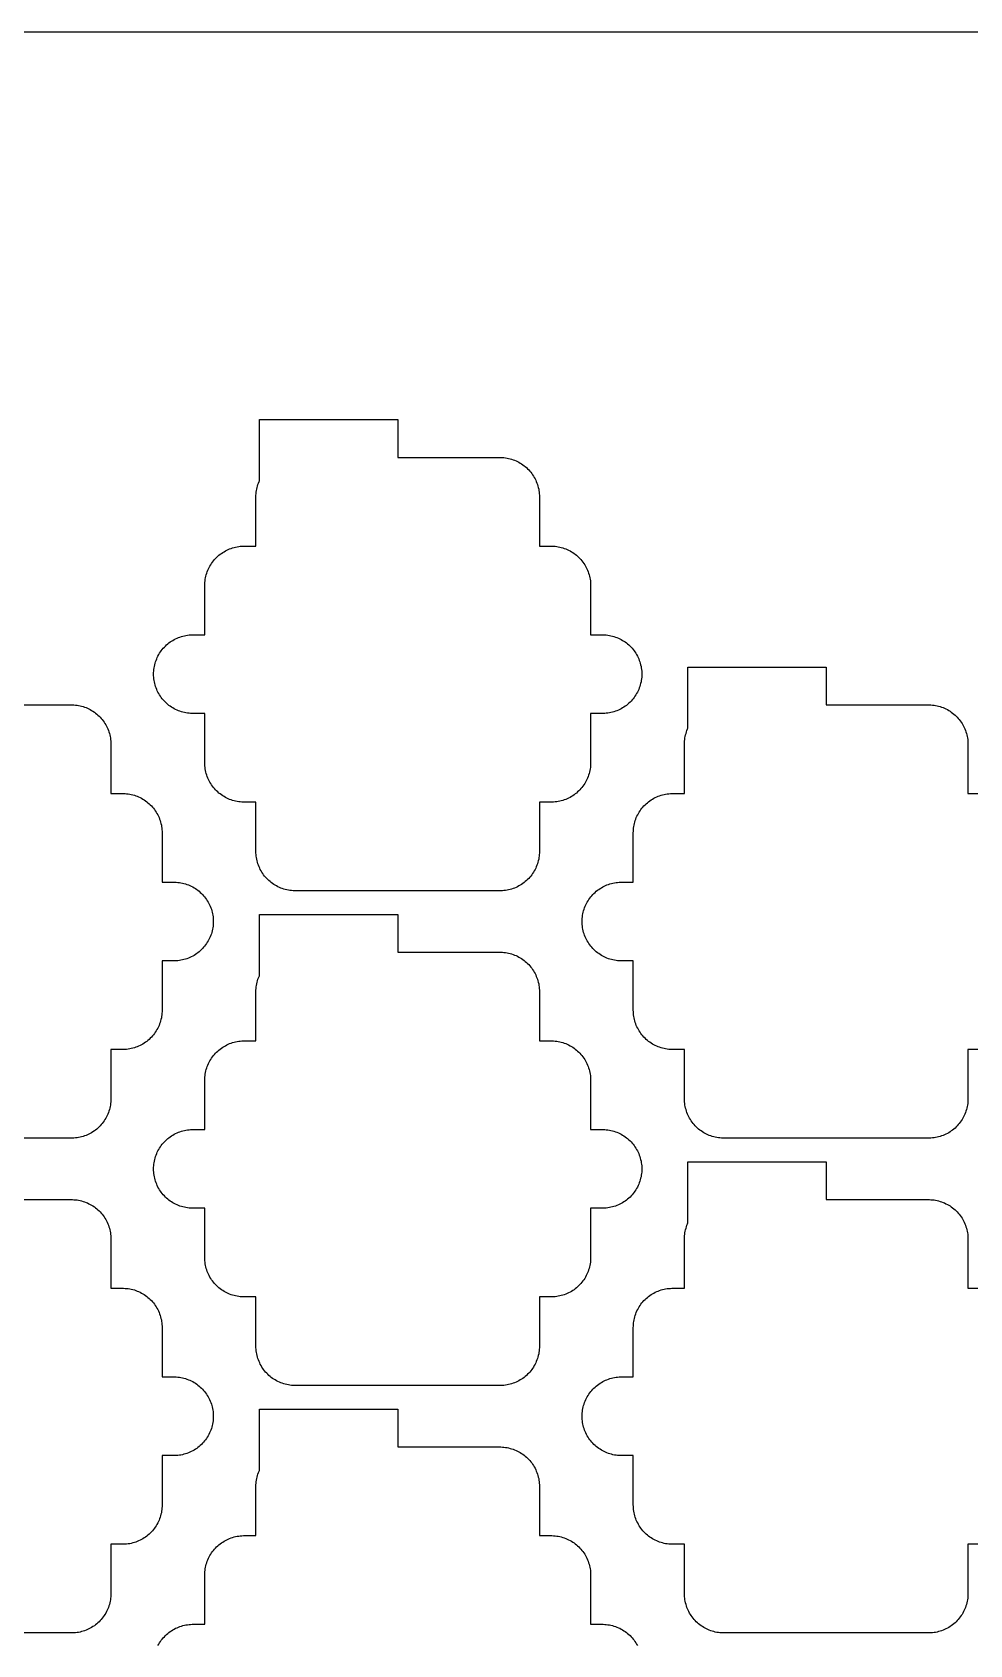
# Model space of a CAD drawing. Extents: x -49 to 54, y -38 to 38.
# Drawn here: x 14.41 to 26.31, y 17.52 to 38 of the extents above; entities that cross this region are included whole.
import ezdxf

# ---------------------------------------------------------------- set-up
doc = ezdxf.new("R2010")
doc.units = 0
doc.layers.add('CONDUCTIVE_LAYER_BACK_LAYER', color=2, linetype='CONTINUOUS')
doc.layers.add('OUTLINE', color=7, linetype='CONTINUOUS')

msp = doc.modelspace()

# ---------------------------------------------------------------- linework, layer by layer
at = {"layer": 'CONDUCTIVE_LAYER_BACK_LAYER'}
for points in [[(20.847, 27.596), (20.846, 27.576), (20.845, 27.556), (20.843, 27.536), (20.84, 27.517), (20.837, 27.497), (20.832, 27.478), (20.827, 27.459), (20.821, 27.44), (20.815, 27.421), (20.807, 27.402), (20.799, 27.384), (20.791, 27.366), (20.781, 27.349), (20.771, 27.332), (20.76, 27.315), (20.749, 27.299), (20.737, 27.283), (20.724, 27.268), (20.71, 27.253), (20.697, 27.239), (20.682, 27.225), (20.667, 27.212), (20.652, 27.2), (20.636, 27.188), (20.619, 27.177), (20.602, 27.166), (20.585, 27.157), (20.567, 27.147), (20.549, 27.139), (20.531, 27.131), (20.512, 27.124), (20.493, 27.118), (20.474, 27.113), (20.455, 27.108), (20.436, 27.104), (20.416, 27.101), (20.396, 27.098), (20.376, 27.097), (20.356, 27.096), (17.737, 27.096), (17.717, 27.097), (17.697, 27.098), (17.677, 27.101), (17.658, 27.104), (17.638, 27.108), (17.619, 27.113), (17.6, 27.118), (17.581, 27.124), (17.562, 27.131), (17.544, 27.139), (17.526, 27.147), (17.508, 27.157), (17.491, 27.166), (17.474, 27.177), (17.457, 27.188), (17.441, 27.2), (17.426, 27.212), (17.411, 27.225), (17.396, 27.239), (17.383, 27.253), (17.369, 27.268), (17.356, 27.283), (17.344, 27.299), (17.333, 27.315), (17.322, 27.332), (17.312, 27.349), (17.302, 27.366), (17.294, 27.384), (17.286, 27.402), (17.278, 27.421), (17.272, 27.44), (17.266, 27.459), (17.261, 27.478), (17.256, 27.497), (17.253, 27.517), (17.25, 27.536), (17.248, 27.556), (17.247, 27.576), (17.247, 27.596), (17.247, 28.222), (17.087, 28.222), (17.067, 28.223), (17.047, 28.224), (17.027, 28.227), (17.008, 28.23), (16.988, 28.234), (16.969, 28.238), (16.95, 28.244), (16.931, 28.25), (16.912, 28.257), (16.894, 28.265), (16.876, 28.273), (16.858, 28.282), (16.841, 28.292), (16.824, 28.303), (16.807, 28.314), (16.791, 28.326), (16.776, 28.338), (16.761, 28.351), (16.746, 28.365), (16.733, 28.379), (16.719, 28.394), (16.706, 28.409), (16.694, 28.425), (16.683, 28.441), (16.672, 28.458), (16.662, 28.475), (16.652, 28.492), (16.644, 28.51), (16.636, 28.528), (16.628, 28.547), (16.622, 28.565), (16.616, 28.584), (16.611, 28.604), (16.606, 28.623), (16.603, 28.643), (16.6, 28.662), (16.598, 28.682), (16.597, 28.702), (16.597, 28.722), (16.597, 29.348), (16.437, 29.348), (16.417, 29.349), (16.397, 29.35), (16.377, 29.352), (16.358, 29.356), (16.338, 29.36), (16.319, 29.364), (16.3, 29.37), (16.281, 29.376), (16.262, 29.383), (16.244, 29.391), (16.226, 29.399), (16.208, 29.408), (16.191, 29.418), (16.174, 29.429), (16.157, 29.44), (16.141, 29.451), (16.126, 29.464), (16.111, 29.477), (16.096, 29.491), (16.083, 29.505), (16.069, 29.52), (16.056, 29.535), (16.044, 29.551), (16.033, 29.567), (16.022, 29.583), (16.012, 29.601), (16.002, 29.618), (15.994, 29.636), (15.986, 29.654), (15.978, 29.672), (15.972, 29.691), (15.966, 29.71), (15.961, 29.729), (15.956, 29.749), (15.953, 29.768), (15.95, 29.788), (15.948, 29.808), (15.947, 29.828), (15.947, 29.848), (15.947, 29.868), (15.948, 29.887), (15.95, 29.907), (15.953, 29.927), (15.956, 29.946), (15.961, 29.966), (15.966, 29.985), (15.972, 30.004), (15.978, 30.023), (15.986, 30.041), (15.994, 30.059), (16.002, 30.077), (16.012, 30.095), (16.022, 30.112), (16.033, 30.129), (16.044, 30.145), (16.056, 30.161), (16.069, 30.176), (16.083, 30.191), (16.096, 30.205), (16.111, 30.218), (16.126, 30.231), (16.141, 30.244), (16.157, 30.256), (16.174, 30.267), (16.191, 30.277), (16.208, 30.287), (16.226, 30.296), (16.244, 30.305), (16.262, 30.312), (16.281, 30.319), (16.3, 30.326), (16.319, 30.331), (16.338, 30.336), (16.358, 30.34), (16.377, 30.343), (16.397, 30.345), (16.417, 30.347), (16.437, 30.348), (16.597, 30.348), (16.597, 30.973), (16.597, 30.993), (16.598, 31.013), (16.6, 31.033), (16.603, 31.053), (16.606, 31.072), (16.611, 31.092), (16.616, 31.111), (16.622, 31.13), (16.628, 31.149), (16.636, 31.167), (16.644, 31.185), (16.652, 31.203), (16.662, 31.221), (16.672, 31.238), (16.683, 31.254), (16.694, 31.271), (16.706, 31.286), (16.719, 31.302), (16.733, 31.316), (16.746, 31.331), (16.761, 31.344), (16.776, 31.357), (16.791, 31.37), (16.807, 31.381), (16.824, 31.393), (16.841, 31.403), (16.858, 31.413), (16.876, 31.422), (16.894, 31.431), (16.912, 31.438), (16.931, 31.445), (16.95, 31.451), (16.969, 31.457), (16.988, 31.462), (17.008, 31.466), (17.027, 31.469), (17.047, 31.471), (17.067, 31.473), (17.087, 31.473), (17.247, 31.473), (17.247, 32.099), (17.247, 32.119), (17.248, 32.139), (17.25, 32.159), (17.253, 32.179), (17.256, 32.198), (17.261, 32.217), (17.266, 32.237), (17.272, 32.256), (17.278, 32.274), (17.286, 32.293), (17.29, 32.302), (17.29, 33.08), (19.047, 33.08), (19.047, 32.599), (20.356, 32.599), (20.376, 32.598), (20.396, 32.597), (20.416, 32.594), (20.436, 32.591), (20.455, 32.587), (20.474, 32.583), (20.493, 32.577), (20.512, 32.571), (20.531, 32.564), (20.549, 32.556), (20.567, 32.548), (20.585, 32.539), (20.602, 32.529), (20.619, 32.518), (20.636, 32.507), (20.652, 32.495), (20.667, 32.483), (20.682, 32.47), (20.697, 32.456), (20.71, 32.442), (20.724, 32.427), (20.737, 32.412), (20.749, 32.396), (20.76, 32.38), (20.771, 32.364), (20.781, 32.346), (20.791, 32.329), (20.799, 32.311), (20.807, 32.293), (20.815, 32.274), (20.821, 32.256), (20.827, 32.237), (20.832, 32.217), (20.837, 32.198), (20.84, 32.179), (20.843, 32.159), (20.845, 32.139), (20.846, 32.119), (20.847, 32.099), (20.847, 31.473), (21.006, 31.473), (21.026, 31.473), (21.046, 31.471), (21.066, 31.469), (21.086, 31.466), (21.105, 31.462), (21.124, 31.457), (21.143, 31.451), (21.162, 31.445), (21.181, 31.438), (21.199, 31.431), (21.217, 31.422), (21.235, 31.413), (21.252, 31.403), (21.269, 31.393), (21.286, 31.381), (21.302, 31.37), (21.317, 31.357), (21.332, 31.344), (21.347, 31.331), (21.36, 31.316), (21.374, 31.302), (21.387, 31.286), (21.399, 31.271), (21.41, 31.254), (21.421, 31.238), (21.431, 31.221), (21.441, 31.203), (21.449, 31.185), (21.457, 31.167), (21.465, 31.149), (21.471, 31.13), (21.477, 31.111), (21.482, 31.092), (21.487, 31.072), (21.49, 31.053), (21.493, 31.033), (21.495, 31.013), (21.496, 30.993), (21.497, 30.973), (21.497, 30.348), (21.656, 30.348), (21.676, 30.347), (21.696, 30.345), (21.716, 30.343), (21.736, 30.34), (21.755, 30.336), (21.774, 30.331), (21.793, 30.326), (21.812, 30.319), (21.831, 30.312), (21.849, 30.305), (21.867, 30.296), (21.885, 30.287), (21.902, 30.277), (21.919, 30.267), (21.936, 30.256), (21.952, 30.244), (21.967, 30.231), (21.982, 30.218), (21.997, 30.205), (22.01, 30.191), (22.024, 30.176), (22.037, 30.161), (22.049, 30.145), (22.06, 30.129), (22.071, 30.112), (22.081, 30.095), (22.091, 30.077), (22.099, 30.059), (22.107, 30.041), (22.115, 30.023), (22.121, 30.004), (22.127, 29.985), (22.132, 29.966), (22.137, 29.946), (22.14, 29.927), (22.143, 29.907), (22.145, 29.887), (22.146, 29.868), (22.147, 29.848), (22.146, 29.828), (22.145, 29.808), (22.143, 29.788), (22.14, 29.768), (22.137, 29.749), (22.132, 29.729), (22.127, 29.71), (22.121, 29.691), (22.115, 29.672), (22.107, 29.654), (22.099, 29.636), (22.091, 29.618), (22.081, 29.601), (22.071, 29.583), (22.06, 29.567), (22.049, 29.551), (22.037, 29.535), (22.024, 29.52), (22.01, 29.505), (21.997, 29.491), (21.982, 29.477), (21.967, 29.464), (21.952, 29.451), (21.936, 29.44), (21.919, 29.429), (21.902, 29.418), (21.885, 29.408), (21.867, 29.399), (21.849, 29.391), (21.831, 29.383), (21.812, 29.376), (21.793, 29.37), (21.774, 29.364), (21.755, 29.36), (21.736, 29.356), (21.716, 29.352), (21.696, 29.35), (21.676, 29.349), (21.656, 29.348), (21.497, 29.348), (21.497, 28.722), (21.496, 28.702), (21.495, 28.682), (21.493, 28.662), (21.49, 28.643), (21.487, 28.623), (21.482, 28.604), (21.477, 28.584), (21.471, 28.565), (21.465, 28.547), (21.457, 28.528), (21.449, 28.51), (21.441, 28.492), (21.431, 28.475), (21.421, 28.458), (21.41, 28.441), (21.399, 28.425), (21.387, 28.409), (21.374, 28.394), (21.36, 28.379), (21.347, 28.365), (21.332, 28.351), (21.317, 28.338), (21.302, 28.326), (21.286, 28.314), (21.269, 28.303), (21.252, 28.292), (21.235, 28.282), (21.217, 28.273), (21.199, 28.265), (21.181, 28.257), (21.162, 28.25), (21.143, 28.244), (21.124, 28.238), (21.105, 28.234), (21.086, 28.23), (21.066, 28.227), (21.046, 28.224), (21.026, 28.223), (21.006, 28.222), (20.847, 28.222)], [(20.847, 21.312), (20.846, 21.292), (20.845, 21.273), (20.843, 21.253), (20.84, 21.233), (20.837, 21.214), (20.832, 21.194), (20.827, 21.175), (20.821, 21.156), (20.815, 21.137), (20.807, 21.119), (20.799, 21.1), (20.791, 21.083), (20.781, 21.065), (20.771, 21.048), (20.76, 21.031), (20.749, 21.015), (20.737, 20.999), (20.724, 20.984), (20.71, 20.969), (20.697, 20.955), (20.682, 20.942), (20.667, 20.929), (20.652, 20.916), (20.636, 20.904), (20.619, 20.893), (20.602, 20.883), (20.585, 20.873), (20.567, 20.864), (20.549, 20.855), (20.531, 20.848), (20.512, 20.841), (20.493, 20.834), (20.474, 20.829), (20.455, 20.824), (20.436, 20.82), (20.416, 20.817), (20.396, 20.815), (20.376, 20.813), (20.356, 20.812), (17.737, 20.812), (17.717, 20.813), (17.697, 20.815), (17.677, 20.817), (17.658, 20.82), (17.638, 20.824), (17.619, 20.829), (17.6, 20.834), (17.581, 20.841), (17.562, 20.848), (17.544, 20.855), (17.526, 20.864), (17.508, 20.873), (17.491, 20.883), (17.474, 20.893), (17.457, 20.904), (17.441, 20.916), (17.426, 20.929), (17.411, 20.942), (17.396, 20.955), (17.383, 20.969), (17.369, 20.984), (17.356, 20.999), (17.344, 21.015), (17.333, 21.031), (17.322, 21.048), (17.312, 21.065), (17.302, 21.083), (17.294, 21.1), (17.286, 21.119), (17.278, 21.137), (17.272, 21.156), (17.266, 21.175), (17.261, 21.194), (17.256, 21.214), (17.253, 21.233), (17.25, 21.253), (17.248, 21.273), (17.247, 21.292), (17.247, 21.312), (17.247, 21.938), (17.087, 21.938), (17.067, 21.939), (17.047, 21.941), (17.027, 21.943), (17.008, 21.946), (16.988, 21.95), (16.969, 21.955), (16.95, 21.96), (16.931, 21.966), (16.912, 21.973), (16.894, 21.981), (16.876, 21.989), (16.858, 21.999), (16.841, 22.008), (16.824, 22.019), (16.807, 22.03), (16.791, 22.042), (16.776, 22.054), (16.761, 22.067), (16.746, 22.081), (16.733, 22.095), (16.719, 22.11), (16.706, 22.125), (16.694, 22.141), (16.683, 22.157), (16.672, 22.174), (16.662, 22.191), (16.652, 22.208), (16.644, 22.226), (16.636, 22.244), (16.628, 22.263), (16.622, 22.282), (16.616, 22.301), (16.611, 22.32), (16.606, 22.339), (16.603, 22.359), (16.6, 22.379), (16.598, 22.398), (16.597, 22.418), (16.597, 22.438), (16.597, 23.064), (16.437, 23.064), (16.417, 23.065), (16.397, 23.066), (16.377, 23.069), (16.358, 23.072), (16.338, 23.076), (16.319, 23.081), (16.3, 23.086), (16.281, 23.092), (16.262, 23.099), (16.244, 23.107), (16.226, 23.115), (16.208, 23.124), (16.191, 23.134), (16.174, 23.145), (16.157, 23.156), (16.141, 23.168), (16.126, 23.18), (16.111, 23.193), (16.096, 23.207), (16.083, 23.221), (16.069, 23.236), (16.056, 23.251), (16.044, 23.267), (16.033, 23.283), (16.022, 23.3), (16.012, 23.317), (16.002, 23.334), (15.994, 23.352), (15.986, 23.37), (15.978, 23.389), (15.972, 23.408), (15.966, 23.427), (15.961, 23.446), (15.956, 23.465), (15.953, 23.485), (15.95, 23.504), (15.948, 23.524), (15.947, 23.544), (15.947, 23.564), (15.947, 23.584), (15.948, 23.604), (15.95, 23.623), (15.953, 23.643), (15.956, 23.663), (15.961, 23.682), (15.966, 23.701), (15.972, 23.72), (15.978, 23.739), (15.986, 23.758), (15.994, 23.776), (16.002, 23.794), (16.012, 23.811), (16.022, 23.828), (16.033, 23.845), (16.044, 23.861), (16.056, 23.877), (16.069, 23.892), (16.083, 23.907), (16.096, 23.921), (16.111, 23.935), (16.126, 23.948), (16.141, 23.96), (16.157, 23.972), (16.174, 23.983), (16.191, 23.994), (16.208, 24.003), (16.226, 24.013), (16.244, 24.021), (16.262, 24.029), (16.281, 24.036), (16.3, 24.042), (16.319, 24.047), (16.338, 24.052), (16.358, 24.056), (16.377, 24.059), (16.397, 24.061), (16.417, 24.063), (16.437, 24.064), (16.597, 24.064), (16.597, 24.69), (16.597, 24.71), (16.598, 24.729), (16.6, 24.749), (16.603, 24.769), (16.606, 24.789), (16.611, 24.808), (16.616, 24.827), (16.622, 24.846), (16.628, 24.865), (16.636, 24.883), (16.644, 24.902), (16.652, 24.919), (16.662, 24.937), (16.672, 24.954), (16.683, 24.971), (16.694, 24.987), (16.706, 25.003), (16.719, 25.018), (16.733, 25.033), (16.746, 25.047), (16.761, 25.06), (16.776, 25.074), (16.791, 25.086), (16.807, 25.098), (16.824, 25.109), (16.841, 25.119), (16.858, 25.129), (16.876, 25.138), (16.894, 25.147), (16.912, 25.155), (16.931, 25.161), (16.95, 25.168), (16.969, 25.173), (16.988, 25.178), (17.008, 25.182), (17.027, 25.185), (17.047, 25.187), (17.067, 25.189), (17.087, 25.19), (17.247, 25.19), (17.247, 25.816), (17.247, 25.835), (17.248, 25.855), (17.25, 25.875), (17.253, 25.895), (17.256, 25.914), (17.261, 25.934), (17.266, 25.953), (17.272, 25.972), (17.278, 25.991), (17.286, 26.009), (17.29, 26.018), (17.29, 26.796), (19.047, 26.796), (19.047, 26.316), (20.356, 26.316), (20.376, 26.315), (20.396, 26.313), (20.416, 26.311), (20.436, 26.308), (20.455, 26.304), (20.474, 26.299), (20.493, 26.294), (20.512, 26.287), (20.531, 26.28), (20.549, 26.273), (20.567, 26.264), (20.585, 26.255), (20.602, 26.245), (20.619, 26.235), (20.636, 26.224), (20.652, 26.212), (20.667, 26.199), (20.682, 26.186), (20.697, 26.173), (20.71, 26.158), (20.724, 26.144), (20.737, 26.128), (20.749, 26.113), (20.76, 26.096), (20.771, 26.08), (20.781, 26.063), (20.791, 26.045), (20.799, 26.027), (20.807, 26.009), (20.815, 25.991), (20.821, 25.972), (20.827, 25.953), (20.832, 25.934), (20.837, 25.914), (20.84, 25.895), (20.843, 25.875), (20.845, 25.855), (20.846, 25.835), (20.847, 25.816), (20.847, 25.19), (21.006, 25.19), (21.026, 25.189), (21.046, 25.187), (21.066, 25.185), (21.086, 25.182), (21.105, 25.178), (21.124, 25.173), (21.143, 25.168), (21.162, 25.161), (21.181, 25.155), (21.199, 25.147), (21.217, 25.138), (21.235, 25.129), (21.252, 25.119), (21.269, 25.109), (21.286, 25.098), (21.302, 25.086), (21.317, 25.074), (21.332, 25.06), (21.347, 25.047), (21.36, 25.033), (21.374, 25.018), (21.387, 25.003), (21.399, 24.987), (21.41, 24.971), (21.421, 24.954), (21.431, 24.937), (21.441, 24.919), (21.449, 24.902), (21.457, 24.883), (21.465, 24.865), (21.471, 24.846), (21.477, 24.827), (21.482, 24.808), (21.487, 24.789), (21.49, 24.769), (21.493, 24.749), (21.495, 24.729), (21.496, 24.71), (21.497, 24.69), (21.497, 24.064), (21.656, 24.064), (21.676, 24.063), (21.696, 24.061), (21.716, 24.059), (21.736, 24.056), (21.755, 24.052), (21.774, 24.047), (21.793, 24.042), (21.812, 24.036), (21.831, 24.029), (21.849, 24.021), (21.867, 24.013), (21.885, 24.003), (21.902, 23.994), (21.919, 23.983), (21.936, 23.972), (21.952, 23.96), (21.967, 23.948), (21.982, 23.935), (21.997, 23.921), (22.01, 23.907), (22.024, 23.892), (22.037, 23.877), (22.049, 23.861), (22.06, 23.845), (22.071, 23.828), (22.081, 23.811), (22.091, 23.794), (22.099, 23.776), (22.107, 23.758), (22.115, 23.739), (22.121, 23.72), (22.127, 23.701), (22.132, 23.682), (22.137, 23.663), (22.14, 23.643), (22.143, 23.623), (22.145, 23.604), (22.146, 23.584), (22.147, 23.564), (22.146, 23.544), (22.145, 23.524), (22.143, 23.504), (22.14, 23.485), (22.137, 23.465), (22.132, 23.446), (22.127, 23.427), (22.121, 23.408), (22.115, 23.389), (22.107, 23.37), (22.099, 23.352), (22.091, 23.334), (22.081, 23.317), (22.071, 23.3), (22.06, 23.283), (22.049, 23.267), (22.037, 23.251), (22.024, 23.236), (22.01, 23.221), (21.997, 23.207), (21.982, 23.193), (21.967, 23.18), (21.952, 23.168), (21.936, 23.156), (21.919, 23.145), (21.902, 23.134), (21.885, 23.124), (21.867, 23.115), (21.849, 23.107), (21.831, 23.099), (21.812, 23.092), (21.793, 23.086), (21.774, 23.081), (21.755, 23.076), (21.736, 23.072), (21.716, 23.069), (21.696, 23.066), (21.676, 23.065), (21.656, 23.064), (21.497, 23.064), (21.497, 22.438), (21.496, 22.418), (21.495, 22.398), (21.493, 22.379), (21.49, 22.359), (21.487, 22.339), (21.482, 22.32), (21.477, 22.301), (21.471, 22.282), (21.465, 22.263), (21.457, 22.244), (21.449, 22.226), (21.441, 22.208), (21.431, 22.191), (21.421, 22.174), (21.41, 22.157), (21.399, 22.141), (21.387, 22.125), (21.374, 22.11), (21.36, 22.095), (21.347, 22.081), (21.332, 22.067), (21.317, 22.054), (21.302, 22.042), (21.286, 22.03), (21.269, 22.019), (21.252, 22.008), (21.235, 21.999), (21.217, 21.989), (21.199, 21.981), (21.181, 21.973), (21.162, 21.966), (21.143, 21.96), (21.124, 21.955), (21.105, 21.95), (21.086, 21.946), (21.066, 21.943), (21.046, 21.941), (21.026, 21.939), (21.006, 21.938), (20.847, 21.938)]]:
    msp.add_lwpolyline(points, close=True, dxfattribs=at)
for points in [[(26.448, 25.08), (26.288, 25.08), (26.288, 24.454), (26.288, 24.434), (26.287, 24.414), (26.285, 24.395), (26.282, 24.375), (26.279, 24.355), (26.274, 24.336), (26.269, 24.317), (26.263, 24.298), (26.257, 24.279), (26.249, 24.26), (26.241, 24.242), (26.233, 24.224), (26.223, 24.207), (26.213, 24.19), (26.202, 24.173), (26.191, 24.157), (26.178, 24.141), (26.166, 24.126), (26.152, 24.111), (26.138, 24.097), (26.124, 24.083), (26.109, 24.07), (26.093, 24.058), (26.077, 24.046), (26.061, 24.035), (26.044, 24.024), (26.027, 24.015), (26.009, 24.006), (25.991, 23.997), (25.973, 23.989), (25.954, 23.982), (25.935, 23.976), (25.916, 23.971), (25.897, 23.966), (25.877, 23.962), (25.858, 23.959), (25.838, 23.957), (25.818, 23.955), (25.798, 23.954), (23.178, 23.954), (23.159, 23.955), (23.139, 23.957), (23.119, 23.959), (23.099, 23.962), (23.08, 23.966), (23.061, 23.971), (23.041, 23.976), (23.023, 23.982), (23.004, 23.989), (22.986, 23.997), (22.968, 24.006), (22.95, 24.015), (22.933, 24.024), (22.916, 24.035), (22.899, 24.046), (22.883, 24.058), (22.868, 24.07), (22.853, 24.083), (22.838, 24.097), (22.824, 24.111), (22.811, 24.126), (22.798, 24.141), (22.786, 24.157), (22.775, 24.173), (22.764, 24.19), (22.754, 24.207), (22.744, 24.224), (22.735, 24.242), (22.727, 24.26), (22.72, 24.279), (22.713, 24.298), (22.708, 24.317), (22.703, 24.336), (22.698, 24.355), (22.695, 24.375), (22.692, 24.395), (22.69, 24.414), (22.689, 24.434), (22.688, 24.454), (22.688, 25.08), (22.528, 25.08), (22.509, 25.081), (22.489, 25.082), (22.469, 25.085), (22.449, 25.088), (22.43, 25.092), (22.411, 25.097), (22.391, 25.102), (22.373, 25.108), (22.354, 25.115), (22.336, 25.123), (22.318, 25.131), (22.3, 25.14), (22.283, 25.15), (22.266, 25.161), (22.249, 25.172), (22.233, 25.184), (22.218, 25.196), (22.203, 25.209), (22.188, 25.223), (22.174, 25.237), (22.161, 25.252), (22.148, 25.267), (22.136, 25.283), (22.125, 25.299), (22.114, 25.316), (22.104, 25.333), (22.094, 25.35), (22.085, 25.368), (22.077, 25.386), (22.07, 25.405), (22.063, 25.424), (22.058, 25.443), (22.053, 25.462), (22.048, 25.481), (22.045, 25.501), (22.042, 25.52), (22.04, 25.54), (22.039, 25.56), (22.038, 25.58), (22.038, 26.206), (21.878, 26.206), (21.859, 26.207), (21.839, 26.208), (21.819, 26.211), (21.799, 26.214), (21.78, 26.218), (21.761, 26.222), (21.741, 26.228), (21.723, 26.234), (21.704, 26.241), (21.686, 26.249), (21.668, 26.257), (21.65, 26.266), (21.633, 26.276), (21.616, 26.287), (21.599, 26.298), (21.583, 26.31), (21.568, 26.322), (21.553, 26.335), (21.538, 26.349), (21.524, 26.363), (21.511, 26.378), (21.498, 26.393), (21.486, 26.409), (21.475, 26.425), (21.464, 26.442), (21.454, 26.459), (21.444, 26.476), (21.435, 26.494), (21.427, 26.512), (21.42, 26.531), (21.413, 26.549), (21.408, 26.568), (21.403, 26.588), (21.398, 26.607), (21.395, 26.627), (21.392, 26.646), (21.39, 26.666), (21.389, 26.686), (21.388, 26.706), (21.389, 26.726), (21.39, 26.746), (21.392, 26.765), (21.395, 26.785), (21.398, 26.805), (21.403, 26.824), (21.408, 26.843), (21.413, 26.862), (21.42, 26.881), (21.427, 26.899), (21.435, 26.918), (21.444, 26.935), (21.454, 26.953), (21.464, 26.97), (21.475, 26.987), (21.486, 27.003), (21.498, 27.019), (21.511, 27.034), (21.524, 27.049), (21.538, 27.063), (21.553, 27.076), (21.568, 27.09), (21.583, 27.102), (21.599, 27.114), (21.616, 27.125), (21.633, 27.135), (21.65, 27.145), (21.668, 27.154), (21.686, 27.163), (21.704, 27.171), (21.723, 27.178), (21.741, 27.184), (21.761, 27.189), (21.78, 27.194), (21.799, 27.198), (21.819, 27.201), (21.839, 27.203), (21.859, 27.205), (21.878, 27.206), (22.038, 27.206), (22.038, 27.832), (22.039, 27.852), (22.04, 27.871), (22.042, 27.891), (22.045, 27.911), (22.048, 27.93), (22.053, 27.95), (22.058, 27.969), (22.063, 27.988), (22.07, 28.007), (22.077, 28.025), (22.085, 28.043), (22.094, 28.061), (22.104, 28.079), (22.114, 28.096), (22.125, 28.113), (22.136, 28.129), (22.148, 28.144), (22.161, 28.16), (22.174, 28.174), (22.188, 28.189), (22.203, 28.202), (22.218, 28.215), (22.233, 28.228), (22.249, 28.24), (22.266, 28.251), (22.283, 28.261), (22.3, 28.271), (22.318, 28.28), (22.336, 28.289), (22.354, 28.296), (22.373, 28.303), (22.391, 28.31), (22.411, 28.315), (22.43, 28.32), (22.449, 28.324), (22.469, 28.327), (22.489, 28.329), (22.509, 28.331), (22.528, 28.332), (22.688, 28.332), (22.688, 28.957), (22.689, 28.977), (22.69, 28.997), (22.692, 29.017), (22.695, 29.037), (22.698, 29.056), (22.703, 29.076), (22.708, 29.095), (22.713, 29.114), (22.72, 29.133), (22.727, 29.151), (22.731, 29.16), (22.731, 29.938), (24.488, 29.938), (24.488, 29.457), (25.798, 29.457), (25.818, 29.457), (25.838, 29.455), (25.858, 29.453), (25.877, 29.449), (25.897, 29.446), (25.916, 29.441), (25.935, 29.435), (25.954, 29.429), (25.973, 29.422), (25.991, 29.415), (26.009, 29.406), (26.027, 29.397), (26.044, 29.387), (26.061, 29.377), (26.077, 29.365), (26.093, 29.354), (26.109, 29.341), (26.124, 29.328), (26.138, 29.315), (26.152, 29.3), (26.166, 29.286), (26.178, 29.27), (26.191, 29.255), (26.202, 29.238), (26.213, 29.222), (26.223, 29.205), (26.233, 29.187), (26.241, 29.169), (26.249, 29.151), (26.257, 29.133), (26.263, 29.114), (26.269, 29.095), (26.274, 29.076), (26.279, 29.056), (26.282, 29.037), (26.285, 29.017), (26.287, 28.997), (26.288, 28.977), (26.288, 28.957), (26.288, 28.332), (26.448, 28.332)], [(13.605, 29.457), (14.915, 29.457), (14.934, 29.457), (14.954, 29.455), (14.974, 29.453), (14.994, 29.449), (15.013, 29.446), (15.032, 29.441), (15.052, 29.435), (15.07, 29.429), (15.089, 29.422), (15.107, 29.415), (15.125, 29.406), (15.143, 29.397), (15.16, 29.387), (15.177, 29.377), (15.194, 29.365), (15.21, 29.354), (15.225, 29.341), (15.24, 29.328), (15.255, 29.315), (15.269, 29.3), (15.282, 29.286), (15.295, 29.27), (15.307, 29.255), (15.318, 29.238), (15.329, 29.222), (15.339, 29.205), (15.349, 29.187), (15.358, 29.169), (15.366, 29.151), (15.373, 29.133), (15.38, 29.114), (15.385, 29.095), (15.39, 29.076), (15.395, 29.056), (15.398, 29.037), (15.401, 29.017), (15.403, 28.997), (15.404, 28.977), (15.405, 28.957), (15.405, 28.332), (15.565, 28.332), (15.584, 28.331), (15.604, 28.329), (15.624, 28.327), (15.644, 28.324), (15.663, 28.32), (15.682, 28.315), (15.702, 28.31), (15.72, 28.303), (15.739, 28.296), (15.757, 28.289), (15.775, 28.28), (15.793, 28.271), (15.81, 28.261), (15.827, 28.251), (15.844, 28.24), (15.86, 28.228), (15.875, 28.215), (15.89, 28.202), (15.905, 28.189), (15.919, 28.174), (15.932, 28.16), (15.945, 28.144), (15.957, 28.129), (15.968, 28.113), (15.979, 28.096), (15.989, 28.079), (15.999, 28.061), (16.008, 28.043), (16.016, 28.025), (16.023, 28.007), (16.03, 27.988), (16.035, 27.969), (16.04, 27.95), (16.045, 27.93), (16.048, 27.911), (16.051, 27.891), (16.053, 27.871), (16.054, 27.852), (16.055, 27.832), (16.055, 27.206), (16.215, 27.206), (16.234, 27.205), (16.254, 27.203), (16.274, 27.201), (16.294, 27.198), (16.313, 27.194), (16.332, 27.189), (16.352, 27.184), (16.37, 27.178), (16.389, 27.171), (16.407, 27.163), (16.425, 27.154), (16.443, 27.145), (16.46, 27.135), (16.477, 27.125), (16.494, 27.114), (16.51, 27.102), (16.525, 27.09), (16.54, 27.076), (16.555, 27.063), (16.569, 27.049), (16.582, 27.034), (16.595, 27.019), (16.607, 27.003), (16.618, 26.987), (16.629, 26.97), (16.639, 26.953), (16.649, 26.935), (16.658, 26.918), (16.666, 26.899), (16.673, 26.881), (16.68, 26.862), (16.685, 26.843), (16.69, 26.824), (16.695, 26.805), (16.698, 26.785), (16.701, 26.765), (16.703, 26.746), (16.704, 26.726), (16.705, 26.706), (16.704, 26.686), (16.703, 26.666), (16.701, 26.646), (16.698, 26.627), (16.695, 26.607), (16.69, 26.588), (16.685, 26.568), (16.68, 26.549), (16.673, 26.531), (16.666, 26.512), (16.658, 26.494), (16.649, 26.476), (16.639, 26.459), (16.629, 26.442), (16.618, 26.425), (16.607, 26.409), (16.595, 26.393), (16.582, 26.378), (16.569, 26.363), (16.555, 26.349), (16.54, 26.335), (16.525, 26.322), (16.51, 26.31), (16.494, 26.298), (16.477, 26.287), (16.46, 26.276), (16.443, 26.266), (16.425, 26.257), (16.407, 26.249), (16.389, 26.241), (16.37, 26.234), (16.352, 26.228), (16.332, 26.222), (16.313, 26.218), (16.294, 26.214), (16.274, 26.211), (16.254, 26.208), (16.234, 26.207), (16.215, 26.206), (16.055, 26.206), (16.055, 25.58), (16.054, 25.56), (16.053, 25.54), (16.051, 25.52), (16.048, 25.501), (16.045, 25.481), (16.04, 25.462), (16.035, 25.443), (16.03, 25.424), (16.023, 25.405), (16.016, 25.386), (16.008, 25.368), (15.999, 25.35), (15.989, 25.333), (15.979, 25.316), (15.968, 25.299), (15.957, 25.283), (15.945, 25.267), (15.932, 25.252), (15.919, 25.237), (15.905, 25.223), (15.89, 25.209), (15.875, 25.196), (15.86, 25.184), (15.844, 25.172), (15.827, 25.161), (15.81, 25.15), (15.793, 25.14), (15.775, 25.131), (15.757, 25.123), (15.739, 25.115), (15.72, 25.108), (15.702, 25.102), (15.682, 25.097), (15.663, 25.092), (15.644, 25.088), (15.624, 25.085), (15.604, 25.082), (15.584, 25.081), (15.565, 25.08), (15.405, 25.08), (15.405, 24.454), (15.404, 24.434), (15.403, 24.414), (15.401, 24.395), (15.398, 24.375), (15.395, 24.355), (15.39, 24.336), (15.385, 24.317), (15.38, 24.298), (15.373, 24.279), (15.366, 24.26), (15.358, 24.242), (15.349, 24.224), (15.339, 24.207), (15.329, 24.19), (15.318, 24.173), (15.307, 24.157), (15.295, 24.141), (15.282, 24.126), (15.269, 24.111), (15.255, 24.097), (15.24, 24.083), (15.225, 24.07), (15.21, 24.058), (15.194, 24.046), (15.177, 24.035), (15.16, 24.024), (15.143, 24.015), (15.125, 24.006), (15.107, 23.997), (15.089, 23.989), (15.07, 23.982), (15.052, 23.976), (15.032, 23.971), (15.013, 23.966), (14.994, 23.962), (14.974, 23.959), (14.954, 23.957), (14.934, 23.955), (14.915, 23.954), (12.295, 23.954)], [(26.448, 18.796), (26.288, 18.796), (26.288, 18.17), (26.288, 18.151), (26.287, 18.131), (26.285, 18.111), (26.282, 18.091), (26.279, 18.072), (26.274, 18.052), (26.269, 18.033), (26.263, 18.014), (26.257, 17.995), (26.249, 17.977), (26.241, 17.959), (26.233, 17.941), (26.223, 17.923), (26.213, 17.906), (26.202, 17.89), (26.191, 17.873), (26.178, 17.858), (26.166, 17.842), (26.152, 17.828), (26.138, 17.813), (26.124, 17.8), (26.109, 17.787), (26.093, 17.774), (26.077, 17.762), (26.061, 17.751), (26.044, 17.741), (26.027, 17.731), (26.009, 17.722), (25.991, 17.713), (25.973, 17.706), (25.954, 17.699), (25.935, 17.692), (25.916, 17.687), (25.897, 17.682), (25.877, 17.678), (25.858, 17.675), (25.838, 17.673), (25.818, 17.671), (25.798, 17.671), (23.178, 17.671), (23.159, 17.671), (23.139, 17.673), (23.119, 17.675), (23.099, 17.678), (23.08, 17.682), (23.061, 17.687), (23.041, 17.692), (23.023, 17.699), (23.004, 17.706), (22.986, 17.713), (22.968, 17.722), (22.95, 17.731), (22.933, 17.741), (22.916, 17.751), (22.899, 17.762), (22.883, 17.774), (22.868, 17.787), (22.853, 17.8), (22.838, 17.813), (22.824, 17.828), (22.811, 17.842), (22.798, 17.858), (22.786, 17.873), (22.775, 17.89), (22.764, 17.906), (22.754, 17.923), (22.744, 17.941), (22.735, 17.959), (22.727, 17.977), (22.72, 17.995), (22.713, 18.014), (22.708, 18.033), (22.703, 18.052), (22.698, 18.072), (22.695, 18.091), (22.692, 18.111), (22.69, 18.131), (22.689, 18.151), (22.688, 18.17), (22.688, 18.796), (22.528, 18.796), (22.509, 18.797), (22.489, 18.799), (22.469, 18.801), (22.449, 18.804), (22.43, 18.808), (22.411, 18.813), (22.391, 18.818), (22.373, 18.825), (22.354, 18.832), (22.336, 18.839), (22.318, 18.848), (22.3, 18.857), (22.283, 18.867), (22.266, 18.877), (22.249, 18.888), (22.233, 18.9), (22.218, 18.913), (22.203, 18.926), (22.188, 18.939), (22.174, 18.953), (22.161, 18.968), (22.148, 18.983), (22.136, 18.999), (22.125, 19.015), (22.114, 19.032), (22.104, 19.049), (22.094, 19.067), (22.085, 19.084), (22.077, 19.103), (22.07, 19.121), (22.063, 19.14), (22.058, 19.159), (22.053, 19.178), (22.048, 19.197), (22.045, 19.217), (22.042, 19.237), (22.04, 19.257), (22.039, 19.276), (22.038, 19.296), (22.038, 19.922), (21.878, 19.922), (21.859, 19.923), (21.839, 19.925), (21.819, 19.927), (21.799, 19.93), (21.78, 19.934), (21.761, 19.939), (21.741, 19.944), (21.723, 19.95), (21.704, 19.957), (21.686, 19.965), (21.668, 19.973), (21.65, 19.983), (21.633, 19.992), (21.616, 20.003), (21.599, 20.014), (21.583, 20.026), (21.568, 20.038), (21.553, 20.051), (21.538, 20.065), (21.524, 20.079), (21.511, 20.094), (21.498, 20.109), (21.486, 20.125), (21.475, 20.141), (21.464, 20.158), (21.454, 20.175), (21.444, 20.192), (21.435, 20.21), (21.427, 20.228), (21.42, 20.247), (21.413, 20.266), (21.408, 20.285), (21.403, 20.304), (21.398, 20.323), (21.395, 20.343), (21.392, 20.363), (21.39, 20.382), (21.389, 20.402), (21.388, 20.422), (21.389, 20.442), (21.39, 20.462), (21.392, 20.482), (21.395, 20.501), (21.398, 20.521), (21.403, 20.54), (21.408, 20.559), (21.413, 20.578), (21.42, 20.597), (21.427, 20.616), (21.435, 20.634), (21.444, 20.652), (21.454, 20.669), (21.464, 20.686), (21.475, 20.703), (21.486, 20.719), (21.498, 20.735), (21.511, 20.75), (21.524, 20.765), (21.538, 20.779), (21.553, 20.793), (21.568, 20.806), (21.583, 20.818), (21.599, 20.83), (21.616, 20.841), (21.633, 20.852), (21.65, 20.862), (21.668, 20.871), (21.686, 20.879), (21.704, 20.887), (21.723, 20.894), (21.741, 20.9), (21.761, 20.905), (21.78, 20.91), (21.799, 20.914), (21.819, 20.917), (21.839, 20.92), (21.859, 20.921), (21.878, 20.922), (22.038, 20.922), (22.038, 21.548), (22.039, 21.568), (22.04, 21.588), (22.042, 21.607), (22.045, 21.627), (22.048, 21.647), (22.053, 21.666), (22.058, 21.685), (22.063, 21.704), (22.07, 21.723), (22.077, 21.742), (22.085, 21.76), (22.094, 21.778), (22.104, 21.795), (22.114, 21.812), (22.125, 21.829), (22.136, 21.845), (22.148, 21.861), (22.161, 21.876), (22.174, 21.891), (22.188, 21.905), (22.203, 21.919), (22.218, 21.932), (22.233, 21.944), (22.249, 21.956), (22.266, 21.967), (22.283, 21.978), (22.3, 21.987), (22.318, 21.997), (22.336, 22.005), (22.354, 22.013), (22.373, 22.02), (22.391, 22.026), (22.411, 22.031), (22.43, 22.036), (22.449, 22.04), (22.469, 22.043), (22.489, 22.045), (22.509, 22.047), (22.528, 22.048), (22.688, 22.048), (22.688, 22.674), (22.689, 22.694), (22.69, 22.713), (22.692, 22.733), (22.695, 22.753), (22.698, 22.773), (22.703, 22.792), (22.708, 22.811), (22.713, 22.83), (22.72, 22.849), (22.727, 22.867), (22.731, 22.877), (22.731, 23.654), (24.488, 23.654), (24.488, 23.174), (25.798, 23.174), (25.818, 23.173), (25.838, 23.171), (25.858, 23.169), (25.877, 23.166), (25.897, 23.162), (25.916, 23.157), (25.935, 23.152), (25.954, 23.145), (25.973, 23.138), (25.991, 23.131), (26.009, 23.122), (26.027, 23.113), (26.044, 23.103), (26.061, 23.093), (26.077, 23.082), (26.093, 23.07), (26.109, 23.057), (26.124, 23.044), (26.138, 23.031), (26.152, 23.017), (26.166, 23.002), (26.178, 22.987), (26.191, 22.971), (26.202, 22.955), (26.213, 22.938), (26.223, 22.921), (26.233, 22.903), (26.241, 22.886), (26.249, 22.867), (26.257, 22.849), (26.263, 22.83), (26.269, 22.811), (26.274, 22.792), (26.279, 22.773), (26.282, 22.753), (26.285, 22.733), (26.287, 22.713), (26.288, 22.694), (26.288, 22.674), (26.288, 22.048), (26.448, 22.048)], [(13.605, 23.174), (14.915, 23.174), (14.934, 23.173), (14.954, 23.171), (14.974, 23.169), (14.994, 23.166), (15.013, 23.162), (15.032, 23.157), (15.052, 23.152), (15.07, 23.145), (15.089, 23.138), (15.107, 23.131), (15.125, 23.122), (15.143, 23.113), (15.16, 23.103), (15.177, 23.093), (15.194, 23.082), (15.21, 23.07), (15.225, 23.057), (15.24, 23.044), (15.255, 23.031), (15.269, 23.017), (15.282, 23.002), (15.295, 22.987), (15.307, 22.971), (15.318, 22.955), (15.329, 22.938), (15.339, 22.921), (15.349, 22.903), (15.358, 22.886), (15.366, 22.867), (15.373, 22.849), (15.38, 22.83), (15.385, 22.811), (15.39, 22.792), (15.395, 22.773), (15.398, 22.753), (15.401, 22.733), (15.403, 22.713), (15.404, 22.694), (15.405, 22.674), (15.405, 22.048), (15.565, 22.048), (15.584, 22.047), (15.604, 22.045), (15.624, 22.043), (15.644, 22.04), (15.663, 22.036), (15.682, 22.031), (15.702, 22.026), (15.72, 22.02), (15.739, 22.013), (15.757, 22.005), (15.775, 21.997), (15.793, 21.987), (15.81, 21.978), (15.827, 21.967), (15.844, 21.956), (15.86, 21.944), (15.875, 21.932), (15.89, 21.919), (15.905, 21.905), (15.919, 21.891), (15.932, 21.876), (15.945, 21.861), (15.957, 21.845), (15.968, 21.829), (15.979, 21.812), (15.989, 21.795), (15.999, 21.778), (16.008, 21.76), (16.016, 21.742), (16.023, 21.723), (16.03, 21.704), (16.035, 21.685), (16.04, 21.666), (16.045, 21.647), (16.048, 21.627), (16.051, 21.607), (16.053, 21.588), (16.054, 21.568), (16.055, 21.548), (16.055, 20.922), (16.215, 20.922), (16.234, 20.921), (16.254, 20.92), (16.274, 20.917), (16.294, 20.914), (16.313, 20.91), (16.332, 20.905), (16.352, 20.9), (16.37, 20.894), (16.389, 20.887), (16.407, 20.879), (16.425, 20.871), (16.443, 20.862), (16.46, 20.852), (16.477, 20.841), (16.494, 20.83), (16.51, 20.818), (16.525, 20.806), (16.54, 20.793), (16.555, 20.779), (16.569, 20.765), (16.582, 20.75), (16.595, 20.735), (16.607, 20.719), (16.618, 20.703), (16.629, 20.686), (16.639, 20.669), (16.649, 20.652), (16.658, 20.634), (16.666, 20.616), (16.673, 20.597), (16.68, 20.578), (16.685, 20.559), (16.69, 20.54), (16.695, 20.521), (16.698, 20.501), (16.701, 20.482), (16.703, 20.462), (16.704, 20.442), (16.705, 20.422), (16.704, 20.402), (16.703, 20.382), (16.701, 20.363), (16.698, 20.343), (16.695, 20.323), (16.69, 20.304), (16.685, 20.285), (16.68, 20.266), (16.673, 20.247), (16.666, 20.228), (16.658, 20.21), (16.649, 20.192), (16.639, 20.175), (16.629, 20.158), (16.618, 20.141), (16.607, 20.125), (16.595, 20.109), (16.582, 20.094), (16.569, 20.079), (16.555, 20.065), (16.54, 20.051), (16.525, 20.038), (16.51, 20.026), (16.494, 20.014), (16.477, 20.003), (16.46, 19.992), (16.443, 19.983), (16.425, 19.973), (16.407, 19.965), (16.389, 19.957), (16.37, 19.95), (16.352, 19.944), (16.332, 19.939), (16.313, 19.934), (16.294, 19.93), (16.274, 19.927), (16.254, 19.925), (16.234, 19.923), (16.215, 19.922), (16.055, 19.922), (16.055, 19.296), (16.054, 19.276), (16.053, 19.257), (16.051, 19.237), (16.048, 19.217), (16.045, 19.197), (16.04, 19.178), (16.035, 19.159), (16.03, 19.14), (16.023, 19.121), (16.016, 19.103), (16.008, 19.084), (15.999, 19.067), (15.989, 19.049), (15.979, 19.032), (15.968, 19.015), (15.957, 18.999), (15.945, 18.983), (15.932, 18.968), (15.919, 18.953), (15.905, 18.939), (15.89, 18.926), (15.875, 18.913), (15.86, 18.9), (15.844, 18.888), (15.827, 18.877), (15.81, 18.867), (15.793, 18.857), (15.775, 18.848), (15.757, 18.839), (15.739, 18.832), (15.72, 18.825), (15.702, 18.818), (15.682, 18.813), (15.663, 18.808), (15.644, 18.804), (15.624, 18.801), (15.604, 18.799), (15.584, 18.797), (15.565, 18.796), (15.405, 18.796), (15.405, 18.17), (15.404, 18.151), (15.403, 18.131), (15.401, 18.111), (15.398, 18.091), (15.395, 18.072), (15.39, 18.052), (15.385, 18.033), (15.38, 18.014), (15.373, 17.995), (15.366, 17.977), (15.358, 17.959), (15.349, 17.941), (15.339, 17.923), (15.329, 17.906), (15.318, 17.89), (15.307, 17.873), (15.295, 17.858), (15.282, 17.842), (15.269, 17.828), (15.255, 17.813), (15.24, 17.8), (15.225, 17.787), (15.21, 17.774), (15.194, 17.762), (15.177, 17.751), (15.16, 17.741), (15.143, 17.731), (15.125, 17.722), (15.107, 17.713), (15.089, 17.706), (15.07, 17.699), (15.052, 17.692), (15.032, 17.687), (15.013, 17.682), (14.994, 17.678), (14.974, 17.675), (14.954, 17.673), (14.934, 17.671), (14.915, 17.671), (12.295, 17.671)], [(16.002, 17.51), (16.012, 17.527), (16.022, 17.544), (16.033, 17.561), (16.044, 17.577), (16.056, 17.593), (16.069, 17.608), (16.083, 17.623), (16.096, 17.637), (16.111, 17.651), (16.126, 17.664), (16.141, 17.676), (16.157, 17.688), (16.174, 17.699), (16.191, 17.71), (16.208, 17.72), (16.226, 17.729), (16.244, 17.737), (16.262, 17.745), (16.281, 17.752), (16.3, 17.758), (16.319, 17.764), (16.338, 17.768), (16.358, 17.772), (16.377, 17.775), (16.397, 17.778), (16.417, 17.779), (16.437, 17.78), (16.597, 17.78), (16.597, 18.406), (16.597, 18.426), (16.598, 18.446), (16.6, 18.466), (16.603, 18.485), (16.606, 18.505), (16.611, 18.524), (16.616, 18.543), (16.622, 18.562), (16.628, 18.581), (16.636, 18.6), (16.644, 18.618), (16.652, 18.636), (16.662, 18.653), (16.672, 18.67), (16.683, 18.687), (16.694, 18.703), (16.706, 18.719), (16.719, 18.734), (16.733, 18.749), (16.746, 18.763), (16.761, 18.777), (16.776, 18.79), (16.791, 18.802), (16.807, 18.814), (16.824, 18.825), (16.841, 18.836), (16.858, 18.846), (16.876, 18.855), (16.894, 18.863), (16.912, 18.871), (16.931, 18.878), (16.95, 18.884), (16.969, 18.889), (16.988, 18.894), (17.008, 18.898), (17.027, 18.901), (17.047, 18.904), (17.067, 18.905), (17.087, 18.906), (17.247, 18.906), (17.247, 19.532), (17.247, 19.552), (17.248, 19.572), (17.25, 19.591), (17.253, 19.611), (17.256, 19.631), (17.261, 19.65), (17.266, 19.669), (17.272, 19.688), (17.278, 19.707), (17.286, 19.726), (17.29, 19.735), (17.29, 20.512), (19.047, 20.512), (19.047, 20.032), (20.356, 20.032), (20.376, 20.031), (20.396, 20.029), (20.416, 20.027), (20.436, 20.024), (20.455, 20.02), (20.474, 20.015), (20.493, 20.01), (20.512, 20.004), (20.531, 19.997), (20.549, 19.989), (20.567, 19.981), (20.585, 19.971), (20.602, 19.962), (20.619, 19.951), (20.636, 19.94), (20.652, 19.928), (20.667, 19.916), (20.682, 19.903), (20.697, 19.889), (20.71, 19.875), (20.724, 19.86), (20.737, 19.845), (20.749, 19.829), (20.76, 19.813), (20.771, 19.796), (20.781, 19.779), (20.791, 19.762), (20.799, 19.744), (20.807, 19.726), (20.815, 19.707), (20.821, 19.688), (20.827, 19.669), (20.832, 19.65), (20.837, 19.631), (20.84, 19.611), (20.843, 19.591), (20.845, 19.572), (20.846, 19.552), (20.847, 19.532), (20.847, 18.906), (21.006, 18.906), (21.026, 18.905), (21.046, 18.904), (21.066, 18.901), (21.086, 18.898), (21.105, 18.894), (21.124, 18.889), (21.143, 18.884), (21.162, 18.878), (21.181, 18.871), (21.199, 18.863), (21.217, 18.855), (21.235, 18.846), (21.252, 18.836), (21.269, 18.825), (21.286, 18.814), (21.302, 18.802), (21.317, 18.79), (21.332, 18.777), (21.347, 18.763), (21.36, 18.749), (21.374, 18.734), (21.387, 18.719), (21.399, 18.703), (21.41, 18.687), (21.421, 18.67), (21.431, 18.653), (21.441, 18.636), (21.449, 18.618), (21.457, 18.6), (21.465, 18.581), (21.471, 18.562), (21.477, 18.543), (21.482, 18.524), (21.487, 18.505), (21.49, 18.485), (21.493, 18.466), (21.495, 18.446), (21.496, 18.426), (21.497, 18.406), (21.497, 17.78), (21.656, 17.78), (21.676, 17.779), (21.696, 17.778), (21.716, 17.775), (21.736, 17.772), (21.755, 17.768), (21.774, 17.764), (21.793, 17.758), (21.812, 17.752), (21.831, 17.745), (21.849, 17.737), (21.867, 17.729), (21.885, 17.72), (21.902, 17.71), (21.919, 17.699), (21.936, 17.688), (21.952, 17.676), (21.967, 17.664), (21.982, 17.651), (21.997, 17.637), (22.01, 17.623), (22.024, 17.608), (22.037, 17.593), (22.049, 17.577), (22.06, 17.561), (22.071, 17.544), (22.081, 17.527), (22.091, 17.51)]]:
    msp.add_lwpolyline(points, dxfattribs=at)
at = {"layer": 'OUTLINE'}
msp.add_lwpolyline([(-49.4, -36.45, -0.414214), (-47.85, -38), (52.85, -38, -0.414214), (54.4, -36.45), (54.4, -28), (51.4, -28), (51.4, 28), (54.4, 28), (54.4, 36.45, -0.414214), (52.85, 38), (-47.85, 38, -0.414214), (-49.4, 36.45)], format="xyb", close=True, dxfattribs=at)

doc.saveas('drawing.dxf')
